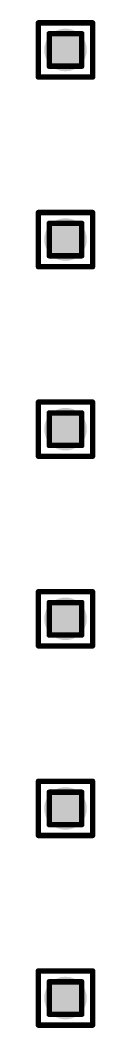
# Model space of a CAD drawing. Header units: millimetres. Extents: x -25 to 478, y -31 to 252.
# Drawn here: x 48.16 to 48.72, y 54.89 to 64.34 of the extents above; entities that cross this region are included whole.
import ezdxf

# ---------------------------------------------------------------- set-up
doc = ezdxf.new("R2010")
doc.units = ezdxf.units.MM
doc.layers.add('DrillDrawing', color=1, linetype='Continuous')
doc.layers.add('ViaHoleLayer', color=16, linetype='Continuous')

msp = doc.modelspace()

# ---------------------------------------------------------------- hatches: boundary and pattern name
at = {"layer": 'ViaHoleLayer'}
h = msp.add_hatch(color=16, dxfattribs=at)
edge = h.paths.add_edge_path()
edge.add_arc((48.4378, 64.0588), 0.2, 0, 360)
h = msp.add_hatch(color=16, dxfattribs=at)
edge = h.paths.add_edge_path()
edge.add_arc((48.4378, 62.2808), 0.2, 0, 360)
h = msp.add_hatch(color=16, dxfattribs=at)
edge = h.paths.add_edge_path()
edge.add_arc((48.4378, 60.5028), 0.2, 0, 360)
h = msp.add_hatch(color=16, dxfattribs=at)
edge = h.paths.add_edge_path()
edge.add_arc((48.4378, 58.7248), 0.2, 0, 360)
h = msp.add_hatch(color=16, dxfattribs=at)
edge = h.paths.add_edge_path()
edge.add_arc((48.4378, 56.9468), 0.2, 0, 360)
h = msp.add_hatch(color=16, dxfattribs=at)
edge = h.paths.add_edge_path()
edge.add_arc((48.4378, 55.1688), 0.2, 0, 360)

# ---------------------------------------------------------------- linework, layer by layer
at = {"layer": 'DrillDrawing', "const_width": 0.0508}
for points in [[(48.1838, 64.3128), (48.6918, 64.3128)], [(48.1838, 63.8048), (48.1838, 64.3128)], [(48.6918, 63.8048), (48.6918, 64.3128)], [(48.2854, 64.2112), (48.5902, 64.2112)], [(48.2854, 63.9064), (48.2854, 64.2112)], [(48.5902, 63.9064), (48.5902, 64.2112)], [(48.2854, 63.9064), (48.5902, 63.9064)], [(48.1838, 63.8048), (48.6918, 63.8048)], [(48.1838, 62.5348), (48.6918, 62.5348)], [(48.1838, 62.0268), (48.1838, 62.5348)], [(48.6918, 62.0268), (48.6918, 62.5348)], [(48.2854, 62.4332), (48.5902, 62.4332)], [(48.2854, 62.1284), (48.2854, 62.4332)], [(48.5902, 62.1284), (48.5902, 62.4332)], [(48.2854, 62.1284), (48.5902, 62.1284)], [(48.1838, 62.0268), (48.6918, 62.0268)], [(48.1838, 60.7568), (48.6918, 60.7568)], [(48.1838, 60.2488), (48.1838, 60.7568)], [(48.6918, 60.2488), (48.6918, 60.7568)], [(48.2854, 60.6552), (48.5902, 60.6552)], [(48.2854, 60.3504), (48.2854, 60.6552)], [(48.5902, 60.3504), (48.5902, 60.6552)], [(48.2854, 60.3504), (48.5902, 60.3504)], [(48.1838, 60.2488), (48.6918, 60.2488)], [(48.1838, 58.9788), (48.6918, 58.9788)], [(48.1838, 58.4708), (48.1838, 58.9788)], [(48.6918, 58.4708), (48.6918, 58.9788)], [(48.2854, 58.8772), (48.5902, 58.8772)], [(48.2854, 58.5724), (48.2854, 58.8772)], [(48.5902, 58.5724), (48.5902, 58.8772)], [(48.2854, 58.5724), (48.5902, 58.5724)], [(48.1838, 58.4708), (48.6918, 58.4708)], [(48.1838, 57.2008), (48.6918, 57.2008)], [(48.1838, 56.6928), (48.1838, 57.2008)], [(48.6918, 56.6928), (48.6918, 57.2008)], [(48.2854, 57.0992), (48.5902, 57.0992)], [(48.2854, 56.7944), (48.2854, 57.0992)], [(48.5902, 56.7944), (48.5902, 57.0992)], [(48.2854, 56.7944), (48.5902, 56.7944)], [(48.1838, 56.6928), (48.6918, 56.6928)], [(48.1838, 55.4228), (48.6918, 55.4228)], [(48.1838, 54.9148), (48.1838, 55.4228)], [(48.6918, 54.9148), (48.6918, 55.4228)], [(48.2854, 55.3212), (48.5902, 55.3212)], [(48.2854, 55.0164), (48.2854, 55.3212)], [(48.5902, 55.0164), (48.5902, 55.3212)], [(48.2854, 55.0164), (48.5902, 55.0164)], [(48.1838, 54.9148), (48.6918, 54.9148)]]:
    msp.add_lwpolyline(points, dxfattribs=at)
at = {"layer": 'DrillDrawing', "const_width": 0.0254}
for points in [[(48.1711, 64.3128, 1), (48.1965, 64.3128, 1)], [(48.1711, 64.3128, 1), (48.1965, 64.3128, 1)], [(48.6791, 64.3128, 1), (48.7045, 64.3128, 1)], [(48.6791, 64.3128, 1), (48.7045, 64.3128, 1)], [(48.2727, 64.2112, 1), (48.2981, 64.2112, 1)], [(48.2727, 64.2112, 1), (48.2981, 64.2112, 1)], [(48.5775, 64.2112, 1), (48.6029, 64.2112, 1)], [(48.5775, 64.2112, 1), (48.6029, 64.2112, 1)], [(48.2727, 63.9064, 1), (48.2981, 63.9064, 1)], [(48.2727, 63.9064, 1), (48.2981, 63.9064, 1)], [(48.5775, 63.9064, 1), (48.6029, 63.9064, 1)], [(48.5775, 63.9064, 1), (48.6029, 63.9064, 1)], [(48.1711, 63.8048, 1), (48.1965, 63.8048, 1)], [(48.1711, 63.8048, 1), (48.1965, 63.8048, 1)], [(48.6791, 63.8048, 1), (48.7045, 63.8048, 1)], [(48.6791, 63.8048, 1), (48.7045, 63.8048, 1)], [(48.1711, 62.5348, 1), (48.1965, 62.5348, 1)], [(48.1711, 62.5348, 1), (48.1965, 62.5348, 1)], [(48.6791, 62.5348, 1), (48.7045, 62.5348, 1)], [(48.6791, 62.5348, 1), (48.7045, 62.5348, 1)], [(48.2727, 62.4332, 1), (48.2981, 62.4332, 1)], [(48.2727, 62.4332, 1), (48.2981, 62.4332, 1)], [(48.5775, 62.4332, 1), (48.6029, 62.4332, 1)], [(48.5775, 62.4332, 1), (48.6029, 62.4332, 1)], [(48.2727, 62.1284, 1), (48.2981, 62.1284, 1)], [(48.2727, 62.1284, 1), (48.2981, 62.1284, 1)], [(48.5775, 62.1284, 1), (48.6029, 62.1284, 1)], [(48.5775, 62.1284, 1), (48.6029, 62.1284, 1)], [(48.1711, 62.0268, 1), (48.1965, 62.0268, 1)], [(48.1711, 62.0268, 1), (48.1965, 62.0268, 1)], [(48.6791, 62.0268, 1), (48.7045, 62.0268, 1)], [(48.6791, 62.0268, 1), (48.7045, 62.0268, 1)], [(48.1711, 60.7568, 1), (48.1965, 60.7568, 1)], [(48.1711, 60.7568, 1), (48.1965, 60.7568, 1)], [(48.6791, 60.7568, 1), (48.7045, 60.7568, 1)], [(48.6791, 60.7568, 1), (48.7045, 60.7568, 1)], [(48.2727, 60.6552, 1), (48.2981, 60.6552, 1)], [(48.2727, 60.6552, 1), (48.2981, 60.6552, 1)], [(48.5775, 60.6552, 1), (48.6029, 60.6552, 1)], [(48.5775, 60.6552, 1), (48.6029, 60.6552, 1)], [(48.2727, 60.3504, 1), (48.2981, 60.3504, 1)], [(48.2727, 60.3504, 1), (48.2981, 60.3504, 1)], [(48.5775, 60.3504, 1), (48.6029, 60.3504, 1)], [(48.5775, 60.3504, 1), (48.6029, 60.3504, 1)], [(48.1711, 60.2488, 1), (48.1965, 60.2488, 1)], [(48.1711, 60.2488, 1), (48.1965, 60.2488, 1)], [(48.6791, 60.2488, 1), (48.7045, 60.2488, 1)], [(48.6791, 60.2488, 1), (48.7045, 60.2488, 1)], [(48.1711, 58.9788, 1), (48.1965, 58.9788, 1)], [(48.1711, 58.9788, 1), (48.1965, 58.9788, 1)], [(48.6791, 58.9788, 1), (48.7045, 58.9788, 1)], [(48.6791, 58.9788, 1), (48.7045, 58.9788, 1)], [(48.2727, 58.8772, 1), (48.2981, 58.8772, 1)], [(48.2727, 58.8772, 1), (48.2981, 58.8772, 1)], [(48.5775, 58.8772, 1), (48.6029, 58.8772, 1)], [(48.5775, 58.8772, 1), (48.6029, 58.8772, 1)], [(48.2727, 58.5724, 1), (48.2981, 58.5724, 1)], [(48.2727, 58.5724, 1), (48.2981, 58.5724, 1)], [(48.5775, 58.5724, 1), (48.6029, 58.5724, 1)], [(48.5775, 58.5724, 1), (48.6029, 58.5724, 1)], [(48.1711, 58.4708, 1), (48.1965, 58.4708, 1)], [(48.1711, 58.4708, 1), (48.1965, 58.4708, 1)], [(48.6791, 58.4708, 1), (48.7045, 58.4708, 1)], [(48.6791, 58.4708, 1), (48.7045, 58.4708, 1)], [(48.1711, 57.2008, 1), (48.1965, 57.2008, 1)], [(48.1711, 57.2008, 1), (48.1965, 57.2008, 1)], [(48.6791, 57.2008, 1), (48.7045, 57.2008, 1)], [(48.6791, 57.2008, 1), (48.7045, 57.2008, 1)], [(48.2727, 57.0992, 1), (48.2981, 57.0992, 1)], [(48.2727, 57.0992, 1), (48.2981, 57.0992, 1)], [(48.5775, 57.0992, 1), (48.6029, 57.0992, 1)], [(48.5775, 57.0992, 1), (48.6029, 57.0992, 1)], [(48.2727, 56.7944, 1), (48.2981, 56.7944, 1)], [(48.2727, 56.7944, 1), (48.2981, 56.7944, 1)], [(48.5775, 56.7944, 1), (48.6029, 56.7944, 1)], [(48.5775, 56.7944, 1), (48.6029, 56.7944, 1)], [(48.1711, 56.6928, 1), (48.1965, 56.6928, 1)], [(48.1711, 56.6928, 1), (48.1965, 56.6928, 1)], [(48.6791, 56.6928, 1), (48.7045, 56.6928, 1)], [(48.6791, 56.6928, 1), (48.7045, 56.6928, 1)], [(48.1711, 55.4228, 1), (48.1965, 55.4228, 1)], [(48.1711, 55.4228, 1), (48.1965, 55.4228, 1)], [(48.6791, 55.4228, 1), (48.7045, 55.4228, 1)], [(48.6791, 55.4228, 1), (48.7045, 55.4228, 1)], [(48.2727, 55.3212, 1), (48.2981, 55.3212, 1)], [(48.2727, 55.3212, 1), (48.2981, 55.3212, 1)], [(48.5775, 55.3212, 1), (48.6029, 55.3212, 1)], [(48.5775, 55.3212, 1), (48.6029, 55.3212, 1)], [(48.2727, 55.0164, 1), (48.2981, 55.0164, 1)], [(48.2727, 55.0164, 1), (48.2981, 55.0164, 1)], [(48.5775, 55.0164, 1), (48.6029, 55.0164, 1)], [(48.5775, 55.0164, 1), (48.6029, 55.0164, 1)], [(48.1711, 54.9148, 1), (48.1965, 54.9148, 1)], [(48.1711, 54.9148, 1), (48.1965, 54.9148, 1)], [(48.6791, 54.9148, 1), (48.7045, 54.9148, 1)], [(48.6791, 54.9148, 1), (48.7045, 54.9148, 1)]]:
    msp.add_lwpolyline(points, format="xyb", close=True, dxfattribs=at)

doc.saveas('drawing.dxf')
